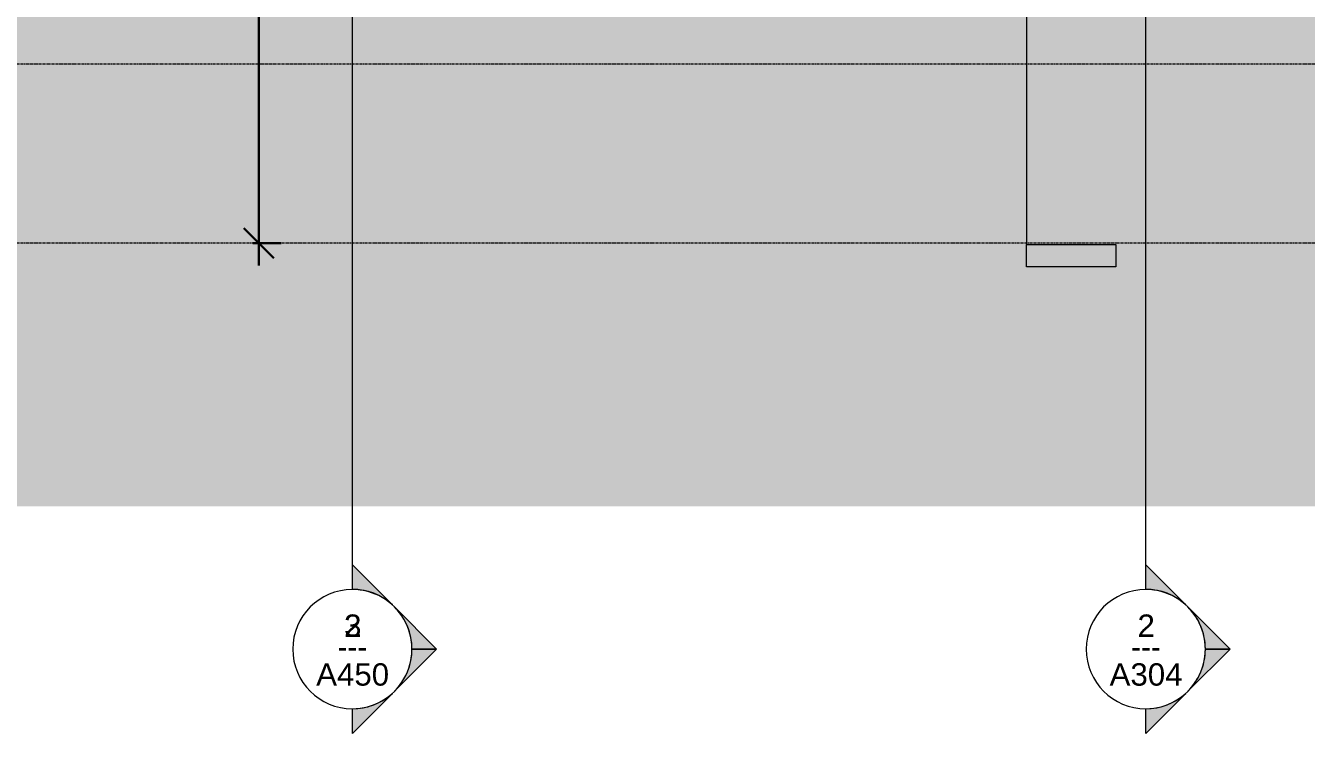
# Model space of a CAD drawing. Header units: inches. Extents: x -3219 to -1869, y -243 to 478.
# Drawn here: x -3074.3 to -2816.5, y -242.6 to -100.2 of the extents above; entities that cross this region are included whole.
import ezdxf

# ---------------------------------------------------------------- set-up
doc = ezdxf.new("R2010")
doc.units = ezdxf.units.IN
doc.header["$MEASUREMENT"] = 0
doc.linetypes.add('Grid Line 1_2_', pattern=[0.8749999999999999, 0.4999999999999999, -0.125, 0.125, -0.125])
for name, color, linetype, lineweight in [('A-ANNO-DIMS-1', 211, 'Continuous', 30), ('A-FLOR-LEVL-1', 51, 'Grid Line 1_2_', 9), ('C-TOPO', 7, 'Continuous', 9), ('G-ANNO-SYMB', 111, 'Continuous', 9)]:
    doc.layers.add(name, color=color, linetype=linetype, lineweight=lineweight)
doc.styles.add('Arial_1', font='arial.ttf', dxfattribs={"height": 4.499999999999996})
doc.styles.add('Century Gothic', font='ufonts.com_century-gothic.ttf', dxfattribs={"height": 4.499999999999996})
doc.styles.add('Century Gothic_B', font='GOTHICB.TTF', dxfattribs={"height": 4.499999999999996})
doc.dimstyles.new('OD__1__Tol__', dxfattribs={"dimscale": 12, "dimtxt": 4.698757213728865, "dimasz": 0.5, "dimexe": 0.375, "dimexo": 0.2500000000000001, "dimgap": 0.06250000000000001, "dimtad": 1, "dimdec": 0, "dimzin": 3, "dimdsep": 46, "dimlunit": 4, "dimtxsty": 'Century Gothic_B', "dimblk1": 'OBLIQUE', "dimblk2": 'OBLIQUE', "dimsah": 1, "dimcen": 0.09, "dimdle": 0.375, "dimazin": 0, "dimtfac": 1, "dimtdec": 4, "dimtix": 1, "dimtmove": 0, "dimatfit": 3, "dimfxl": 1, "dimtvp": 1, "dimtfill": 1, "dimfrac": 2, "dimtolj": 1, "dimtzin": 0, "dimlwd": 30, "dimlwe": 30, "dimarcsym": 2})

# ---------------------------------------------------------------- blocks, each defined once
blk = doc.blocks.new('_Oblique')
at = {"color": 0, "linetype": 'ByBlock', "lineweight": -2}
blk.add_line((-0.5, -0.5), (0.5, 0.5), dxfattribs=at)
blk = doc.blocks.new('DIMBLOCK1-BUILDING ELEVATION - WEST')
at = {"layer": 'A-ANNO-DIMS-1', "color": 0, "lineweight": 30, "transparency": 16777216}
for p, q in [((-3027.37512229218, -148.5), (-3027.37512229218, 6.874999999999999)), ((-3028.617762979299, 2.375), (-3022.87512229218, 2.375)), ((-3028.617762979299, -144), (-3022.87512229218, -144))]:
    blk.add_line(p, q, dxfattribs=at)
at = {"layer": 'Defpoints', "color": 0, "transparency": 16777216}
for p in [(-3031.617762979299, 2.374999999999999), (-3027.37512229218, 2.374999999999999), (-3031.617762979299, -144)]:
    blk.add_point(p, dxfattribs=at)
at = {"layer": 'A-ANNO-DIMS-1', "color": 0, "lineweight": 30, "transparency": 16777216, "xscale": 5.999999999999999, "yscale": 5.999999999999999, "zscale": 5.999999999999999}
for p, rotation in [((-3027.37512229218, 2.374999999999999), 90), ((-3027.37512229218, -144), 270)]:
    blk.add_blockref('_Oblique', p, dxfattribs=dict(at, rotation=rotation))
at = {"layer": 'A-ANNO-DIMS-1', "color": 0, "transparency": 16777216, "insert": (-3030.431716462868, -70.81249999999913), "char_height": 4.499999999999996, "attachment_point": 5, "rotation": 90, "style": 'Century Gothic_B', "bg_fill": 3, "box_fill_scale": 1.25, "bg_fill_color": 256, "bg_fill_true_color": 13158600, "bg_fill_transparency": 0}
blk.add_mtext('\\A1;12\'-2"', dxfattribs=at)
blk = doc.blocks.new('Section - Section Head - Filled-22785-BUILDING ELEVATION - WEST')
at = {"layer": 'G-ANNO-SYMB'}
h = blk.add_hatch(color=256, dxfattribs=at)
edge = h.paths.add_edge_path(flags=0)
edge.add_line((-2792.746510440414, -216.7579785171439), (-2800.798738118733, -208.7057508388254))
edge.add_line((-2800.798738118733, -208.7057508388254), (-2800.798738118733, -213.6606957918207))
edge.add_arc((-2800.798738118733, -225.6763135873026), 12.01561779548195, 47.92160497537708, 90.0000000000004, ccw=False)
h = blk.add_hatch(color=256, dxfattribs=at)
edge = h.paths.add_edge_path(flags=0)
edge.add_arc((-2800.798738118733, -225.6763135873026), 11.99999999999997, -2.2737367544323206e-13, 45.000000000000114, ccw=False)
edge.add_line((-2788.798738118733, -225.6763135873026), (-2783.828175370255, -225.6763135873026))
edge.add_line((-2783.828175370255, -225.6763135873026), (-2792.313456744494, -217.191032213064))
h = blk.add_hatch(color=256, dxfattribs=at)
edge = h.paths.add_edge_path(flags=0)
edge.add_line((-2792.313456744494, -234.1615949615411), (-2783.828175370255, -225.6763135873026))
edge.add_line((-2783.828175370255, -225.6763135873026), (-2788.798738118733, -225.6763135873026))
edge.add_arc((-2800.798738118733, -225.6763135873025), 12.0000000000001, 314.99999999999983, 359.9999999999996, ccw=False)
h = blk.add_hatch(color=256, dxfattribs=at)
edge = h.paths.add_edge_path(flags=0)
edge.add_arc((-2800.798738118733, -225.6763135873027), 12.01561779548175, 269.9999999999998, 312.07839502462355, ccw=False)
edge.add_line((-2800.798738118733, -237.6919313827844), (-2800.798738118733, -242.6468763357797))
edge.add_line((-2800.798738118733, -242.6468763357797), (-2792.746510440414, -234.5946486574612))
for p, q in [((-2800.798738118733, -213.6606957918207), (-2800.798738118733, -208.7057508388254)), ((-2800.798738118733, -208.7057508388254), (-2792.746510440414, -216.7579785171439)), ((-2792.313456744494, -217.191032213064), (-2783.828175370255, -225.6763135873026)), ((-2783.828175370255, -225.6763135873026), (-2792.313456744494, -234.1615949615411)), ((-2788.798738118733, -225.6763135873026), (-2783.828175370255, -225.6763135873026)), ((-2783.828175370255, -225.6763135873026), (-2788.798738118733, -225.6763135873026)), ((-2792.746510440414, -234.5946486574612), (-2800.798738118733, -242.6468763357797)), ((-2800.798738118733, -242.6468763357797), (-2800.798738118733, -237.6919313827844))]:
    blk.add_line(p, q, dxfattribs=at)
for centre, radius, start, end in [((-2800.798738118733, -225.6919313827844), 12.00000000000004, 90.0000000000002, 269.9999999999998), ((-2800.798738118733, -225.6763135873026), 12.01561779548195, 47.92160497537668, 90), ((-2800.798738118733, -225.6919313827844), 12, 269.9999999999996, 90), ((-2800.798738118733, -225.6763135873026), 11.99999999999997, 359.9999999999995, 44.99999999999971), ((-2800.798738118733, -225.6763135873025), 12.0000000000001, 314.9999999999995, 359.9999999999992), ((-2800.798738118733, -225.6763135873027), 12.01561779548175, 269.9999999999994, 312.0783950246232)]:
    blk.add_arc(centre, radius, start, end, dxfattribs=at)
blk = doc.blocks.new('Section - 3_32_ x 3_8_-54337-BUILDING ELEVATION - WEST')
at = {"layer": 'G-ANNO-SYMB'}
blk.add_hatch(color=256, dxfattribs=at).paths.add_polyline_path([(-2620.585713123314, -101.9350677298854), (-2602.585713123314, -101.9350677298856), (-2602.585713123314, -106.4350677298856), (-2620.585713123314, -106.4350677298854)], flags=0)
for p, q in [((-2620.585713123314, -101.9350677298854), (-2620.585713123314, -106.4350677298854)), ((-2602.585713123314, -101.9350677298856), (-2620.585713123314, -101.9350677298854)), ((-2602.585713123314, -106.4350677298856), (-2602.585713123314, -101.9350677298856)), ((-2620.585713123314, -106.4350677298854), (-2602.585713123314, -106.4350677298856))]:
    blk.add_line(p, q, dxfattribs=at)

msp = doc.modelspace()

# ---------------------------------------------------------------- hatches: boundary and pattern name
at = {"layer": 'C-TOPO'}
h = msp.add_hatch(color=256, dxfattribs=at)
h.paths.add_polyline_path([(-3146.203415034421, -196.9386938906581), (-1985.519452438269, -196.9386938906581), (-1985.519452438269, 15.05019798450559), (-1997.715062468572, 13.74652663092649), (-2038.530047333302, 9.079752218978284), (-2079.076376414695, 5.999999999999999), (-2111.778089469743, 3.638979950385021), (-2184.717958773607, -8.526512829121201e-14), (-2211.995515556347, -1.859833417005063), (-2275.970932079678, -6.00000000000017), (-2286.336713453676, -6.000004829117244), (-2297.005322031174, -7.740191497317794), (-2349.840913099129, -11.0934492524012), (-2392.049005506527, -18.00000000000008), (-2475.979363837025, -18.00000000000008), (-2520.546237830081, -25.80556318704185), (-2572.969717247366, -29.82267142738385), (-2625.595112154029, -29.69318652079872), (-2629.284143598456, -30.00000000000008), (-2674.083618164062, -37.2292785644532), (-2675.151672363282, -37.42570908439097), (-2681.215787470372, -41.37266868610833), (-2750.598499875318, -41.99999999999999), (-2800.028866650649, -42.00000000000008), (-2834.183664235535, -49.13165475237573), (-2883.720461798959, -54.00000000000008), (-2941.044557810535, -64.2543425680379), (-2977.619120526208, -74.08883749245378), (-2992.881940212283, -77.13266912884389), (-2996.94634253233, -78.00000000000016), (-3006.295227675514, -79.53843439107958), (-3080.336791992188, -96.62148146349377), (-3107.158179552801, -102.1453090205663), (-3108.086935209253, -102.00087533585), (-3112.932292944611, -105.7204391709833), (-3146.203415034421, -131.2307202717074), (-3146.203415034421, -189.3351373179128)], flags=0)
h.paths.add_polyline_path([(-2281.079524965417, -131.9850778223754), (-2281.725594438355, -131.962171104729), (-2282.344551712904, -131.8981294803364), (-2282.932446415508, -131.7243727673618), (-2283.459774917371, -131.4496220693567), (-2283.955188565012, -131.0160026738629), (-2284.231249163833, -130.656676094246), (-2284.442832535844, -130.1340386340582), (-2284.506262376046, -129.6776433889382), (-2284.436495404224, -129.17755411195), (-2284.230696344444, -128.7042704126625), (-2283.899194918988, -128.2815440702312), (-2283.458630003985, -127.930588791133), (-2282.931114127491, -127.6690153379698), (-2282.286011567468, -127.5054387549431), (-2281.698281791936, -127.4621630317661), (-2281.079524965419, -127.4841013658162), (-2280.460768138902, -127.5481003028614), (-2279.873038363369, -127.7217389429542), (-2279.345806863912, -127.9963103196258), (-2278.905511229442, -128.3580462775421), (-2278.574229721585, -128.788807865296), (-2278.368574178455, -129.2669948981702), (-2278.298857027728, -129.768629081606), (-2278.368574178455, -130.2685563830005), (-2278.574229721585, -130.7417083599479), (-2278.905511229442, -131.1643591966139), (-2279.345806863912, -131.5153154152114), (-2279.873038363369, -131.7769786054751), (-2280.460768138902, -131.9362278824343)], flags=0)
h.paths.add_polyline_path([(-2219.967454331656, -127.1832100531279), (-2220.562717623301, -127.07673301922), (-2220.999763106327, -126.9124058431085), (-2221.39548321177, -126.6462774857198), (-2221.689529777299, -126.3055478752907), (-2221.870602758302, -125.9033110596657), (-2221.931743621666, -125.4550247740939), (-2221.85196472675, -124.9084659744525), (-2221.61662848892, -124.3517057835291), (-2221.237535649819, -123.8126624821242), (-2220.733695507354, -123.3183659522185), (-2220.130372710121, -122.8936022858254), (-2218.560453691107, -122.1378132848617), (-2217.860075606327, -121.9139138193762), (-2217.118706672299, -121.8118943547277), (-2216.638299534243, -121.8079754404767), (-2216.082812187865, -121.9004941235809), (-2215.610075606327, -122.0782409954878), (-2215.213146380803, -122.3455336480661), (-2214.899309282653, -122.7313630442433), (-2214.736894732657, -123.1045016728967), (-2214.678095090987, -123.5356220645014), (-2214.758188107111, -124.0831989681852), (-2214.994425352425, -124.6409411382127), (-2215.374890203292, -125.1807519655012), (-2215.880397401917, -125.6754454869745), (-2216.485465260595, -126.1001177519693), (-2218.041705830223, -126.8503786413518), (-2218.749763106327, -127.07673301922), (-2219.457820382431, -127.178317061677), (-2219.94237142453, -127.182969232338)], flags=0)

# ---------------------------------------------------------------- linework, layer by layer
at = {"layer": 'A-FLOR-LEVL-1'}
for p, q in [((-1935.479173867062, -108), (-3194.570245953733, -108)), ((-1935.479173867062, -144), (-3194.570245953733, -144))]:
    msp.add_line(p, q, dxfattribs=at)
at = {"layer": 'G-ANNO-SYMB'}
for p, q in [((-3008.548738118734, -213.6763135873028), (-3008.548738118734, 397.5436436282829)), ((-3008.548738118734, -213.6763135873028), (-3008.548738118734, 397.5436436282829)), ((-2848.798738118734, -213.6763135873028), (-2848.798738118734, 397.5436436282829)), ((-2872.798738118733, 13.95515650221001), (-2872.798738118733, -144.2906450236069))]:
    msp.add_line(p, q, dxfattribs=at)

# ---------------------------------------------------------------- block references
at = {"layer": 'G-ANNO-SYMB', "extrusion": (0, 0, -1)}
msp.add_blockref('Section - 3_32_ x 3_8_-54337-BUILDING ELEVATION - WEST', (5475.384451242043, -42.35557729367334), dxfattribs=at)
at = {"layer": 'G-ANNO-SYMB'}
for p in [(-207.7499999999993, 0), (-207.7499999999993, 0), (-47.99999999999931, 0)]:
    msp.add_blockref('Section - Section Head - Filled-22785-BUILDING ELEVATION - WEST', p, dxfattribs=at)

# ---------------------------------------------------------------- texts
at = {"layer": 'G-ANNO-SYMB', "char_height": 4.499999999999996, "attachment_point": 1}
for s, insert, width, style in [('3', (-3010.20922635661, -218.7219953572186), 4.241999999999996, 'Arial_1'), ('2', (-3010.20922635661, -218.7219953572186), 4.241999999999996, 'Arial_1'), ('2', (-2850.45922635661, -218.7219953572186), 4.241999999999996, 'Arial_1'), ('---', (-3011.534881899968, -222.9753418139116), 7.726499999999994, 'Century Gothic'), ('---', (-3011.534881899968, -222.9753418139116), 7.726499999999994, 'Century Gothic'), ('---', (-2851.784881899968, -222.9753418139116), 7.726499999999994, 'Century Gothic'), ('A450', (-3015.831273600705, -228.540117451885), 17.87699999999998, 'Arial_1'), ('A450', (-3015.831273600705, -228.540117451885), 17.87699999999998, 'Arial_1'), ('A304', (-2856.081273600705, -228.540117451885), 17.87699999999998, 'Arial_1')]:
    msp.add_mtext(s, dxfattribs=dict(at, insert=insert, width=width, style=style))

# ---------------------------------------------------------------- next in the draw order: dimensions: what is measured, and where the dimension line sits
at = {"layer": 'A-ANNO-DIMS-1'}
dim = msp.add_linear_dim(base=(-3027.37512229218, 2.374999999999999), p1=(-3031.617762979298, -144), p2=(-3031.617762979298, 2.374999999999998), angle=89.99999999999991, dimstyle='OD__1__Tol__', override={"dimpost": '<>', "dimfxl": 146.375}, dxfattribs=at)
dim.commit()
dim.dimension.update_dxf_attribs({"geometry": 'DIMBLOCK1-BUILDING ELEVATION - WEST', "text_midpoint": (-3030.431716462868, -70.81249999999913)})

doc.saveas('drawing.dxf')
